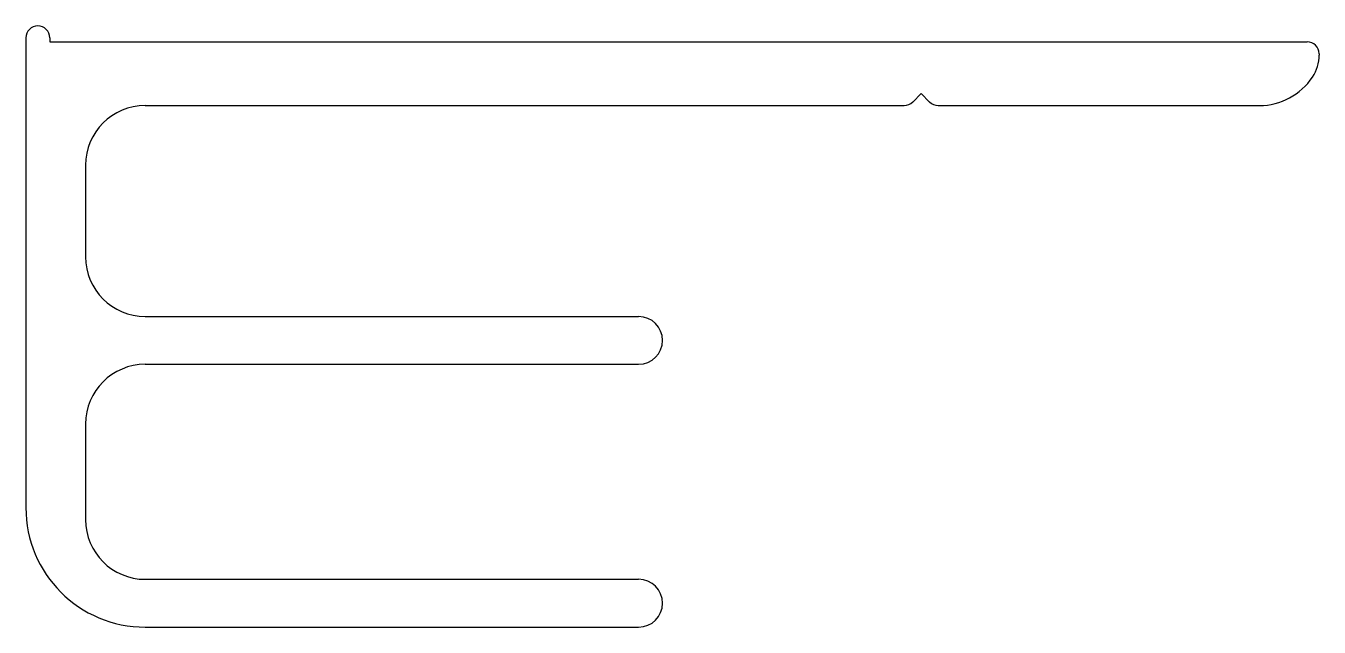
# Model space of a CAD drawing. Extents: x 1022.3 to 1054.8, y 260.8 to 275.9.
import ezdxf

# ---------------------------------------------------------------- set-up
doc = ezdxf.new("R2010")
doc.units = 0
doc.layers.get('0').update_dxf_attribs({"linetype": 'CONTINUOUS'})

msp = doc.modelspace()

# ---------------------------------------------------------------- linework, layer by layer
at = {"color": 0}
for p, q in [((1022.349, 275.629), (1022.349, 263.829)), ((1022.949, 275.629), (1022.949, 275.529)), ((1022.949, 275.529), (1054.549, 275.529)), ((1054.849, 275.229), (1054.849, 275.197)), ((1044.849, 274.229), (1044.637, 274.016)), ((1044.849, 274.229), (1045.061, 274.016)), ((1025.349, 273.929), (1044.425, 273.929)), ((1045.274, 273.929), (1053.349, 273.929)), ((1023.849, 272.429), (1023.849, 270.129)), ((1025.349, 268.629), (1037.749, 268.629)), ((1025.349, 267.429), (1037.749, 267.429)), ((1023.849, 265.929), (1023.849, 263.529)), ((1025.349, 262.029), (1037.749, 262.029)), ((1025.349, 260.829), (1037.749, 260.829))]:
    msp.add_line(p, q, dxfattribs=at)
for centre, radius, start, end in [((1022.649, 275.629), 0.3, 90, 180), ((1022.649, 275.629), 0.3, 0, 90), ((1054.549, 275.229), 0.3, 0, 90), ((1053.849, 275.197), 1, 326.4427, 0), ((1053.349, 275.529), 1.6, 270, 326.4427), ((1044.425, 274.229), 0.3, 270, 315), ((1045.274, 274.229), 0.3, 225, 270), ((1025.349, 272.429), 1.5, 90, 180), ((1025.349, 270.129), 1.5, 180, 270), ((1037.749, 268.029), 0.6, 0, 90), ((1037.749, 268.029), 0.6, 270, 0), ((1025.349, 265.929), 1.5, 90, 180), ((1025.349, 263.829), 3, 180, 270), ((1025.349, 263.529), 1.5, 180, 270), ((1037.749, 261.429), 0.6, 0, 90), ((1037.749, 261.429), 0.6, 270, 0)]:
    msp.add_arc(centre, radius, start, end, dxfattribs=at)

doc.saveas('drawing.dxf')
